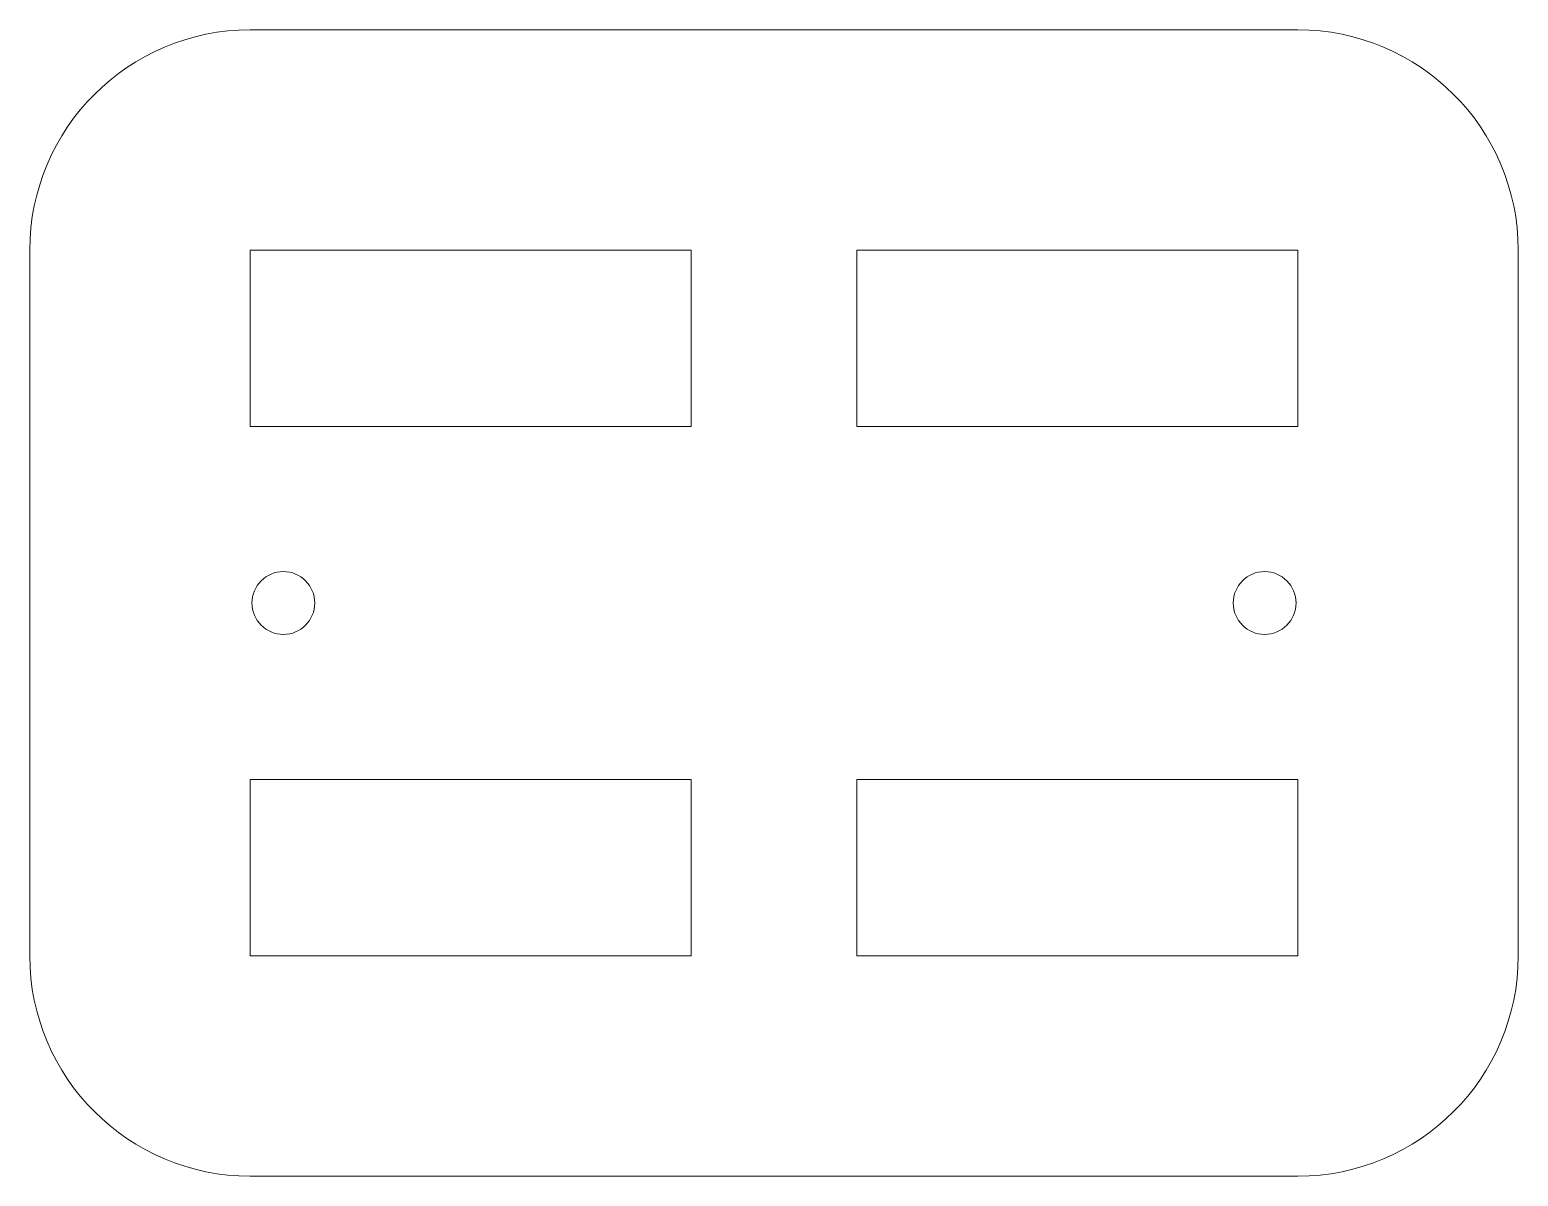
# Model space of a CAD drawing. Header units: millimetres. Extents: x -33.8 to 33.8, y -26 to 26.
import ezdxf

# ---------------------------------------------------------------- set-up
doc = ezdxf.new("R2010")
doc.units = ezdxf.units.MM

msp = doc.modelspace()

# ---------------------------------------------------------------- linework, layer by layer
at = {"color": 7, "linetype": 'Continuous', "lineweight": 15}
for p, q in [((23.75, 26), (-23.75, 26)), ((-33.75, 16), (-33.75, -16)), ((-3.75, 16), (-23.75, 16)), ((-23.75, 16), (-23.75, 8)), ((-3.75, 8), (-3.75, 16)), ((3.75, 8), (3.75, 16)), ((3.75, 16), (23.75, 16)), ((23.75, 16), (23.75, 8)), ((33.75, 16), (33.75, -16)), ((-23.75, 8), (-3.75, 8)), ((23.75, 8), (3.75, 8)), ((-23.75, -8), (-23.75, -16)), ((-3.75, -8), (-23.75, -8)), ((-3.75, -16), (-3.75, -8)), ((3.75, -16), (3.75, -8)), ((3.75, -8), (23.75, -8)), ((23.75, -8), (23.75, -16)), ((-23.75, -16), (-3.75, -16)), ((23.75, -16), (3.75, -16)), ((-23.75, -26), (23.75, -26))]:
    msp.add_line(p, q, dxfattribs=at)
for centre in [(-22.25, 0), (22.25, 0)]:
    msp.add_circle(centre, 1.425, dxfattribs=at)
for centre, start, end in [((-23.75, 16), 90, 180), ((23.75, 16), 0, 90), ((-23.75, -16), 180, 270), ((23.75, -16), 270, 0)]:
    msp.add_arc(centre, 10, start, end, dxfattribs=at)

doc.saveas('drawing.dxf')
